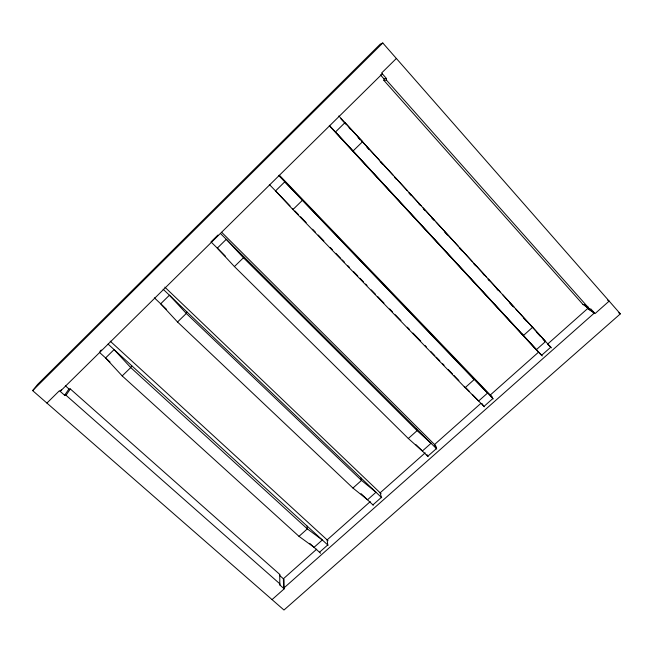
<?xml version="1.0" encoding="UTF-8"?>
<svg xmlns="http://www.w3.org/2000/svg" width="653" height="653" viewBox="0 0 653 653"><rect width="100%" height="100%" fill="white"/><g stroke="black" fill="none" stroke-linecap="round" stroke-linejoin="round"><path stroke-width="0.98" d="M65.341 385.768L68.949 388.959L70.328 388.968L279.721 574.395L279.704 575.505L283.998 579.309L284.218 588.826L272.04 599.609M284.218 588.826L279.843 584.966L279.851 583.839L66.018 395.261L64.614 395.261L59.447 390.706L46.91 403.064M607.616 300.143L609.159 301.106L595.014 313.628L590.883 308.975L589.545 308.959L583.015 304.494L383.931 80.433L383.988 78.907L380.364 74.826M589.545 308.959L386.478 80.148L386.543 78.589L381.605 73.022L396.371 58.468M243.659 256.605L243.447 257.772L234.419 266.563L408.313 438.506L422.369 451.019L431.062 443.297L417.087 430.654L243.447 257.772L226.297 239.308L217.31 248.14L234.419 266.563M186.913 311.897L186.309 313.44L177.534 321.994L160.679 303.8L169.421 295.213L186.309 313.44L361.501 480.396L375.997 492.248L367.525 499.782L352.947 488.052L177.534 321.994M131.718 365.704L130.739 367.59L122.193 375.916L105.59 357.95L114.095 349.592L130.739 367.59L307.334 528.873L322.313 539.974L314.06 547.32L298.992 536.333L122.193 375.916M66.018 395.261L70.328 388.968M64.614 395.261L68.949 388.959M61.3 389.808L60.19 391.367L382.315 73.83M32.65 390.616L37.67 384.397L380.291 44.102L382.789 42.976L620.35 313.864L283.973 610.024L32.65 390.616L382.789 42.976M99.893 351.428L101.313 350.024M217.906 235.064L210.992 241.888L225.277 256.025M298.992 536.333L307.334 528.873L307.106 526.073M352.947 488.052L361.501 480.396L360.921 477.874M408.313 438.506L417.087 430.654L416.141 428.425M316.705 549.165L283.386 578.762L283.59 588.271L594.418 312.958L587.798 308.42L547.532 344.18M370.275 501.594L327.137 539.9L327.749 544.945L319.497 552.267M425.193 452.823L380.16 492.819L381.385 497.39L372.92 504.891M480.739 403.497L434.523 444.538L436.4 448.611L427.715 456.308L427.005 454.643M383.988 78.907L386.543 78.589M383.931 80.433L386.478 80.148M583.015 304.494L584.329 304.51L588.426 307.302M362.015 141.252L545.573 341.486L536.415 349.624L335.462 132.012L344.972 122.666L362.668 141.611L353.11 150.916L352.53 150.492M618.766 312.852L620.35 313.864M594.189 313.056L588.386 309.081L584.329 304.51M530.987 325.569L532.742 327.153L523.494 335.438L521.796 333.797M99.591 352.498L110.006 361.958M309.71 543.369L320.582 553.254M548.177 344.784L550.789 347.167L541.639 355.281L538.496 352.204L490.297 395.008L492.844 398.55L483.938 406.452L481.979 403.554M110.186 341.144L328.043 540.725M108.096 344.107L328.108 545.271M154.369 297.817L166.523 309.334M361.052 493.652L373.279 505.234M163.111 289.197L381.736 497.733M164.809 287.116L381.091 493.709M415.961 444.685L428.066 456.659M220.73 233.766L436.751 448.962M221.669 232.288L435.486 445.493L436.465 447.615M269.33 184.472L290.022 205.875M294.903 210.919L298.437 214.576M300.56 216.772L306.208 222.624M312.575 229.203L315.399 232.125M318.231 235.047L323.888 240.9M330.247 247.479L332.369 249.675M335.903 253.331L340.85 258.449M342.262 259.91L344.384 262.106M347.918 265.763L349.339 267.224M353.575 271.615L357.82 275.999M359.942 278.194L363.476 281.851M365.59 284.047L367.01 285.508M371.247 289.891L375.491 294.283M377.614 296.478L383.972 303.057M389.629 308.91L392.461 311.832M395.285 314.754L400.942 320.607M407.301 327.186L409.423 329.381M412.957 333.038L420.736 341.078M424.981 345.47L426.393 346.931M430.629 351.322L434.874 355.705M436.286 357.167L439.82 360.823M442.652 363.745L444.064 365.215M448.309 369.598L452.545 373.989M453.957 375.451L458.912 380.568M465.973 387.874L469.491 391.514M472.307 394.428L484.281 406.811M279.419 175.249L492.231 397.024M278.578 175.347L493.195 398.918M329.3 125.343L542.268 355.958M329.398 125.809L538.823 352.563M338.825 115.956L379.181 159.985M380.56 161.479L392.918 174.971M394.983 177.216L407.35 190.7M409.407 192.953L421.087 205.687M423.144 207.94L434.825 220.673M436.196 222.175L458.177 246.148M459.549 247.642L472.601 261.886M473.972 263.379L486.338 276.864M488.395 279.117L500.076 291.85M502.826 294.846L514.499 307.587M515.87 309.081L551.41 347.853M340.833 118.773L345.649 124.021M349.086 127.776L350.465 129.278M358.032 137.522L360.089 139.775M366.97 147.276L369.035 149.529M380.038 161.528L382.789 164.532M394.485 177.281L396.551 179.534M408.925 193.035L410.99 195.28M418.557 203.532L419.936 205.034M423.373 208.789L424.744 210.282M431.625 217.784L433.69 220.037M444.693 232.035L447.444 235.039M459.141 247.789L461.891 250.793M473.58 263.543L475.645 265.795M483.212 274.048L484.591 275.542M488.028 279.296L489.399 280.798M496.28 288.3L498.345 290.544M509.348 302.551L512.793 306.298M523.796 318.297L526.547 321.3M536.864 332.548L540.3 336.303M543.051 339.299L545.116 341.552M472.805 377.671L487.571 393.057L478.649 400.983L465.14 387.653L292.919 209.564L275.55 190.905L284.79 181.82L474.151 379.589L465.14 387.653L464.283 386.339M301.996 199.745L302.208 200.512L292.919 209.564L292.781 208.723M279.721 574.395L279.843 584.966"/></g></svg>
